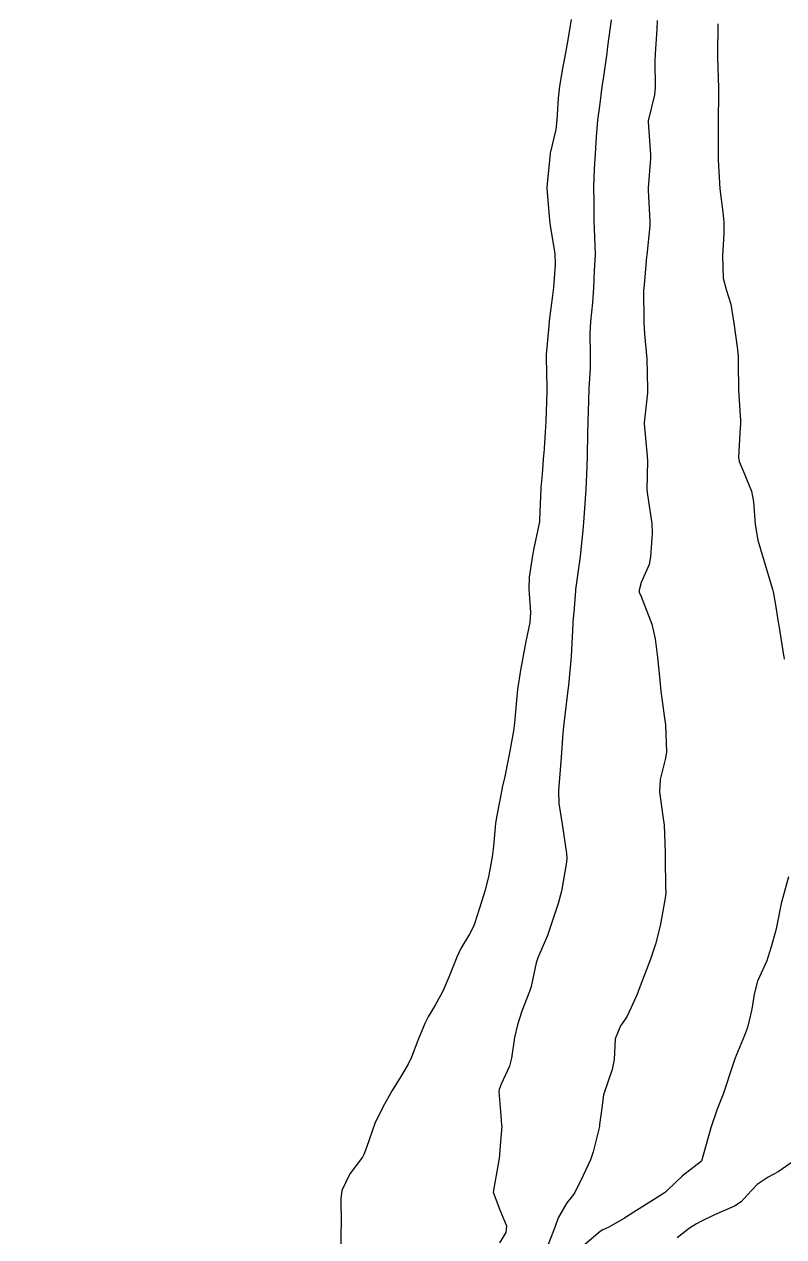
# Model space of a CAD drawing. Header units: metres. Extents: x 298520 to 308411, y 7433745 to 7450750.
# Drawn here: x 301181.8 to 301227.1, y 7443218.1 to 7443290.4 of the extents above; entities that cross this region are included whole.
import ezdxf

# ---------------------------------------------------------------- set-up
doc = ezdxf.new("R2010")
doc.units = ezdxf.units.M
doc.header["$LTSCALE"] = 10
doc.linetypes.add('DASHED', pattern=[0.75, 0.5, -0.25])
for name, color, linetype in [('Curvas de Nivel 1m', 11, 'Continuous'), ('Curvas de Nivel 5m', 15, 'Continuous'), ('Vias Secundárias', 230, 'DASHED')]:
    doc.layers.add(name, color=color, linetype=linetype)

msp = doc.modelspace()

# ---------------------------------------------------------------- linework, layer by layer
at = {"layer": 'Curvas de Nivel 1m', "flags": 128}
for points, elevation in [([(301214.462, 7443290.666), (301214.26, 7443289.438), (301214.114, 7443288.669), (301213.937, 7443287.743), (301213.767, 7443286.672), (301213.687, 7443285.972), (301213.608, 7443284.674), (301213.543, 7443284.098), (301213.21, 7443282.677), (301213.174, 7443282.453), (301213.008, 7443280.679), (301213.006, 7443280.595), (301213.155, 7443278.677), (301213.198, 7443278.378), (301213.477, 7443276.674), (301213.502, 7443276.038), (301213.395, 7443274.675), (301213.336, 7443274.187), (301213.144, 7443272.677), (301213.119, 7443272.387), (301212.969, 7443270.678), (301212.965, 7443270.514), (301212.997, 7443268.678), (301212.998, 7443268.459), (301212.938, 7443266.687), (301212.816, 7443264.771), (301212.809, 7443264.689), (301212.721, 7443263.538), (301212.656, 7443262.748), (301212.652, 7443262.691), (301212.569, 7443260.807), (301212.557, 7443260.691), (301212.235, 7443259.127), (301212.152, 7443258.695), (301211.959, 7443257.388), (301211.933, 7443256.697), (301212.029, 7443255.289), (301211.994, 7443254.696), (301211.745, 7443253.555), (301211.584, 7443252.7), (301211.435, 7443251.847), (301211.261, 7443250.703), (301211.201, 7443250.059), (301211.08, 7443248.705), (301211.01, 7443248.233), (301210.735, 7443246.708), (301210.7, 7443246.529), (301210.505, 7443245.514), (301210.347, 7443244.86), (301210.316, 7443244.712), (301210.015, 7443243.178), (301209.94, 7443242.715), (301209.824, 7443241.345), (301209.749, 7443240.717), (301209.536, 7443239.615), (301209.319, 7443238.721), (301209.112, 7443238.027), (301208.697, 7443236.727), (301208.612, 7443236.516), (301208.394, 7443236.105), (301207.876, 7443235.242), (301207.626, 7443234.741), (301207.148, 7443233.535), (301206.816, 7443232.753), (301206.662, 7443232.441), (301206.34, 7443231.874), (301205.924, 7443231.169), (301205.716, 7443230.766), (301205.313, 7443229.77), (301204.928, 7443228.774), (301204.733, 7443228.341), (301204.291, 7443227.612), (301203.768, 7443226.788), (301203.232, 7443225.832), (301202.748, 7443224.803), (301202.239, 7443223.382), (301202.089, 7443222.957), (301202.004, 7443222.812), (301201.242, 7443221.801), (301200.778, 7443220.824), (301200.712, 7443220.318), (301200.731, 7443218.825), (301200.716, 7443218.286), (301200.724, 7443216.824)], 692), ([(301216.841, 7443290.642), (301216.629, 7443289.042), (301216.575, 7443288.644), (301216.386, 7443287.262), (301216.295, 7443286.647), (301216.138, 7443285.492), (301216.028, 7443284.649), (301215.944, 7443283.669), (301215.892, 7443282.651), (301215.835, 7443281.755), (301215.798, 7443280.651), (301215.802, 7443279.763), (301215.806, 7443278.651), (301215.841, 7443277.698), (301215.881, 7443276.65), (301215.838, 7443275.675), (301215.788, 7443274.651), (301215.735, 7443273.76), (301215.614, 7443272.652), (301215.572, 7443271.902), (301215.591, 7443270.652), (301215.584, 7443269.863), (301215.518, 7443268.653), (301215.484, 7443267.941), (301215.452, 7443266.653), (301215.437, 7443265.962), (301215.416, 7443264.653), (301215.388, 7443263.991), (301215.324, 7443262.654), (301215.285, 7443262.073), (301215.182, 7443260.655), (301215.149, 7443260.185), (301214.997, 7443258.657), (301214.958, 7443258.359), (301214.719, 7443256.659), (301214.71, 7443256.591), (301214.626, 7443255.545), (301214.564, 7443254.71), (301214.562, 7443254.661), (301214.559, 7443254.608), (301214.463, 7443252.662), (301214.289, 7443250.943), (301214.25, 7443250.665), (301214.215, 7443250.32), (301214.023, 7443248.668), (301213.957, 7443248.089), (301213.853, 7443246.67), (301213.76, 7443245.415), (301213.693, 7443244.672), (301213.72, 7443243.906), (301213.912, 7443242.668), (301214.187, 7443240.924), (301214.202, 7443240.664), (301214.179, 7443240.403), (301213.877, 7443238.668), (301213.672, 7443237.928), (301213.272, 7443236.677), (301213.04, 7443236.033), (301212.467, 7443234.689), (301212.37, 7443234.397), (301212.068, 7443232.981), (301211.978, 7443232.694), (301211.517, 7443231.517), (301211.248, 7443230.701), (301211.084, 7443229.933), (301210.896, 7443228.704), (301210.775, 7443228.229), (301210.287, 7443227.152), (301210.16, 7443226.835), (301210.147, 7443226.711), (301210.262, 7443225.293), (301210.309, 7443224.709), (301210.311, 7443224.651), (301210.243, 7443223.739), (301210.16, 7443222.711), (301210.141, 7443222.62), (301209.793, 7443220.716), (301210.197, 7443219.659), (301210.601, 7443218.706), (301210.566, 7443218.319), (301210.173, 7443217.696)], 691), ([(301223.207, 7443290.393), (301223.185, 7443288.558), (301223.183, 7443288.396), (301223.239, 7443286.558), (301223.244, 7443286.304), (301223.223, 7443284.557), (301223.221, 7443284.307), (301223.222, 7443282.557), (301223.224, 7443282.282), (301223.32, 7443280.556), (301223.509, 7443279.161), (301223.568, 7443278.56), (301223.56, 7443277.893), (301223.488, 7443276.561), (301223.534, 7443275.234), (301223.701, 7443274.557), (301223.98, 7443273.689), (301224.166, 7443272.55), (301224.373, 7443270.983), (301224.419, 7443270.546), (301224.422, 7443270.169), (301224.443, 7443268.545), (301224.549, 7443266.75), (301224.553, 7443266.543), (301224.536, 7443266.328), (301224.445, 7443264.544), (301224.48, 7443264.293), (301224.725, 7443263.732), (301225.208, 7443262.535), (301225.339, 7443261.898), (301225.437, 7443260.532), (301225.603, 7443259.601), (301225.915, 7443258.527), (301226.471, 7443256.686), (301226.509, 7443256.521), (301226.626, 7443255.859), (301226.811, 7443254.713), (301226.837, 7443254.517), (301227.079, 7443252.994), (301227.173, 7443252.511)], 689), ([(301227.415, 7443239.528), (301227.137, 7443238.513), (301226.992, 7443237.939), (301226.713, 7443236.517), (301226.651, 7443236.265), (301226.385, 7443235.339), (301226.194, 7443234.704), (301226.121, 7443234.523), (301225.58, 7443233.308), (301225.381, 7443232.53), (301225.24, 7443231.63), (301224.971, 7443230.534), (301224.802, 7443230.051), (301224.306, 7443228.86), (301224.176, 7443228.542), (301224.119, 7443228.361), (301223.521, 7443226.551), (301223.16, 7443225.667), (301222.791, 7443224.562), (301222.233, 7443222.57), (301221.102, 7443221.699), (301220.207, 7443220.832), (301220.084, 7443220.713), (301219.913, 7443220.594), (301218.192, 7443219.524), (301217.647, 7443219.17), (301216.704, 7443218.635), (301216.35, 7443218.47), (301216.18, 7443218.374), (301215.253, 7443217.568)], 689), ([(301227.632, 7443222.506), (301226.804, 7443221.935), (301226.219, 7443221.62), (301225.557, 7443221.182), (301224.959, 7443220.532), (301224.599, 7443220.136), (301224.196, 7443219.887), (301223, 7443219.367), (301222.187, 7443218.967), (301221.928, 7443218.83), (301221.521, 7443218.577), (301220.774, 7443217.987)], 688)]:
    msp.add_lwpolyline(points, dxfattribs=dict(at, elevation=elevation))
at = {"layer": 'Curvas de Nivel 5m', "elevation": 690, "flags": 128}
msp.add_lwpolyline([(301219.592, 7443290.605), (301219.558, 7443290.084), (301219.462, 7443288.606), (301219.455, 7443288.167), (301219.476, 7443286.605), (301219.433, 7443286.161), (301219.059, 7443284.609), (301219.052, 7443284.53), (301219.199, 7443282.608), (301219.198, 7443282.359), (301219.042, 7443280.609), (301219.044, 7443280.487), (301219.15, 7443278.608), (301219.146, 7443278.36), (301218.964, 7443276.609), (301218.954, 7443276.528), (301218.862, 7443275.525), (301218.785, 7443274.611), (301218.781, 7443274.54), (301218.786, 7443272.611), (301218.822, 7443271.906), (301218.954, 7443270.608), (301218.962, 7443270.447), (301219.006, 7443268.608), (301219.003, 7443268.385), (301218.821, 7443266.609), (301218.821, 7443266.54), (301218.996, 7443264.607), (301219.001, 7443264.336), (301218.977, 7443262.607), (301219.006, 7443262.309), (301219.266, 7443260.604), (301219.282, 7443259.998), (301219.185, 7443258.605), (301219.104, 7443258.158), (301218.64, 7443257.069), (301218.513, 7443256.612), (301218.523, 7443256.503), (301218.629, 7443256.235), (301219.274, 7443254.603), (301219.477, 7443253.728), (301219.61, 7443252.6), (301219.731, 7443251.443), (301219.804, 7443250.598), (301220.012, 7443249.131), (301220.085, 7443248.595), (301220.143, 7443246.978), (301220.087, 7443246.594), (301219.773, 7443245.328), (301219.723, 7443244.598), (301219.934, 7443243.14), (301220.014, 7443242.595), (301220.068, 7443240.974), (301220.063, 7443240.594), (301220.093, 7443238.927), (301220.102, 7443238.593), (301220.07, 7443238.246), (301219.76, 7443236.6), (301219.482, 7443235.508), (301219.188, 7443234.608), (301218.47, 7443232.735), (301218.426, 7443232.619), (301218.405, 7443232.566), (301218.35, 7443232.421), (301217.781, 7443231.175), (301217.394, 7443230.629), (301217.081, 7443229.867), (301217.022, 7443228.633), (301216.909, 7443228.022), (301216.421, 7443226.639), (301216.394, 7443226.526), (301216.267, 7443225.593), (301216.154, 7443224.742), (301216.137, 7443224.641), (301215.767, 7443223.116), (301215.604, 7443222.646), (301215.173, 7443221.701), (301214.645, 7443220.656), (301214.461, 7443220.406), (301214.204, 7443220.083), (301213.682, 7443219.177), (301213.496, 7443218.67), (301213.092, 7443217.596)], dxfattribs=at)
at = {"layer": 'Vias Secundárias'}
msp.add_lwpolyline([(301465.55, 7442973.319, 0), (301478.59, 7442967.28, -0.011668)], format="xyb", dxfattribs=at)

doc.saveas('drawing.dxf')
